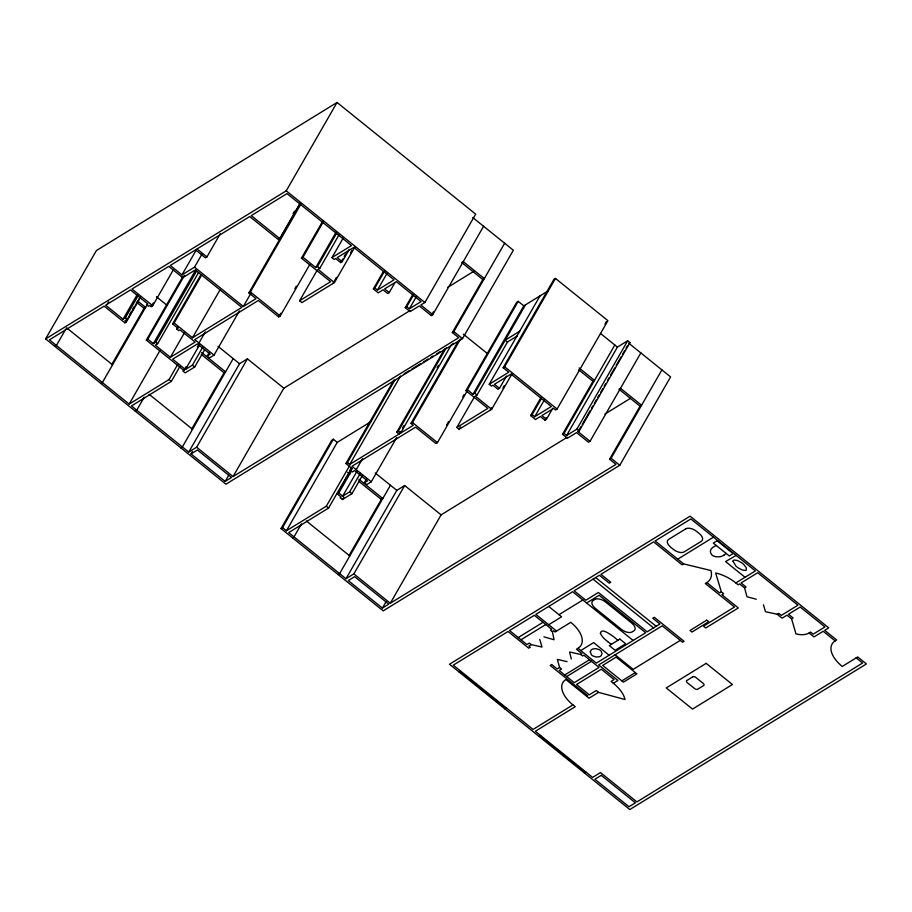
<?xml version="1.0" encoding="UTF-8"?>
<svg xmlns="http://www.w3.org/2000/svg" width="912" height="912" viewBox="0 0 912 912"><rect width="100%" height="100%" fill="white"/><g stroke="black" fill="none" stroke-linecap="round" stroke-linejoin="round"><path stroke-width="1.37" d="M472.724 217.512L513.342 250.23L462.521 338.591L225.937 484.192L45.6 338.922L96.41 250.549L337.041 102.463L475.676 214.149L424.867 302.51L420.82 304.996L432.778 314.629L483.588 226.267M65.892 328.97L56.407 345.466L54.891 346.4M107.183 304.277L108.596 301.815M173.257 269.952L152.703 305.714L151.187 306.649L149.762 305.497L148.496 306.272L146.581 304.722L147.847 303.958L130.462 289.948L105.667 305.201L123.052 319.211L137.165 294.667M123.052 319.211L125.434 317.741L138.145 295.648M177.566 364.743L169.062 379.54L129.173 404.084L49.408 339.834L104.15 306.136L124.876 322.837L126.996 319.154M129.812 314.241L131.225 311.79M132.639 309.328L134.053 306.877M140.505 297.358L126.392 321.902L124.967 320.75L127.361 319.28L140.06 297.198M111.743 364.549L144.073 308.336L145.589 307.401L137.929 301.234M146.969 304.996L102.395 382.516L100.879 383.45M151.187 306.649L153.307 302.944M220.328 233.597L206.91 256.922L205.394 257.857L195.533 249.899L170.27 265.449L181.967 274.877L196.787 249.101M186.037 366.715L183.916 370.397L146.308 340.096L183.004 276.279M146.308 340.096L147.824 339.161L184.52 275.344M181.967 274.877L194.507 267.159L202.27 253.65M147.824 339.161L153.341 343.619L195.692 269.975M153.341 343.619L155.735 342.148L196.661 270.955M178.25 326.644L176.837 329.095L178.752 330.646L180.006 329.87L195.157 342.068L170.362 357.322L155.268 345.158L157.651 343.687L198.588 272.506M176.837 329.095L178.091 328.32L172.619 323.908L200.971 274.592M172.619 323.908L174.135 322.973L201.78 274.888M129.173 404.084L160.227 350.083M144.21 397.233L136.754 410.195L135.238 411.13M170.362 357.322L184.475 332.777M174.135 322.973L192.478 337.759L220.009 289.891M410.047 310.547L283.86 388.204L247.426 358.849L196.616 447.222L188.738 452.067L131.465 405.931L171.353 381.376L179.858 366.59M45.6 338.922L286.231 190.836L337.041 102.463M198.964 342.98L205.314 331.934M197.323 347.073L198.736 344.622M239.434 310.935L214.024 355.121L209.475 357.926L207.184 356.079L210.227 354.209L197.448 343.915L172.653 359.168L185.432 369.463L199.546 344.918M185.432 369.463L192.409 365.176L203.034 346.674M183.916 370.397L182.879 371.036L185.17 372.871L194.689 367.012L204.619 349.752M207.184 356.079L209.315 352.374M293.105 213.579L294.519 211.117M206.91 256.922L197.049 248.965L249.74 216.543L278.206 239.468L279.722 238.545L300.287 202.783M194.507 267.159L243.322 306.478L256.033 298.646L248.885 292.889L299.695 204.516M248.885 292.889L250.401 291.954L301.211 203.581M243.322 306.478L251.085 292.969M191.725 428.982L224.056 372.769L225.572 371.834L201.677 352.591M233.198 358.576L182.377 446.948L180.861 447.883M188.738 452.067L239.548 363.706L247.426 358.849M354.882 247.004L334.419 282.595L301.895 302.613L299.603 300.766L330.611 281.683L301.439 258.176L322.7 221.194M301.439 258.176L302.955 257.252L323.509 221.491M191.03 453.914L197.391 449.992L231.534 477.5L225.173 481.411L191.03 453.914L192.432 451.451M214.024 355.121L194.769 339.606L258.324 300.493L278.696 316.897L280.805 313.215M294.918 288.671L296.332 286.208M278.696 316.897L280.212 315.962L309.852 264.412M302.955 257.252L315.757 267.558L336.22 231.967M315.757 267.558L317.479 266.498L336.631 233.21M299.603 300.766L317.251 270.089M334.419 282.595L318.049 269.405L319.77 268.345L338.911 235.057M349.273 249.386L342.217 261.664L340.7 262.599L335.673 258.552L334.259 259.43L331.968 257.583L343.311 237.861M340.7 262.599L342.809 258.917M344.223 256.466L345.637 254.003M332.903 283.529L336.437 277.396M350.55 252.852L351.952 250.39M225.173 481.411L228.695 475.277M196.616 447.222L233.05 476.566L283.86 388.204M394.896 282.72L389.219 292.581L387.703 293.516L383.12 289.822L378.229 292.832L373.361 288.91L383.245 271.73M373.361 288.91L374.878 287.975L384.761 270.796M374.878 287.975L377.454 290.062L387.338 272.87M432.778 314.629L431.262 315.563L419.303 305.93L410.126 311.585L405.247 307.652L413.045 294.086M405.247 307.652L406.763 306.717L413.854 294.382M640.84 352.933L590.03 441.305L588.514 442.24L576.555 432.607L567.378 438.25L562.499 434.317L564.015 433.382L566.603 435.469L617.413 347.107L627.673 340.792L629.964 342.638L628.881 343.3L670.582 376.895L619.772 465.268L383.188 610.858L281.01 528.561L331.831 440.188L333.347 439.253L337.235 442.388L371.081 421.561M281.01 528.561L282.526 527.626L333.347 439.253M406.763 306.717L409.363 308.803L416.419 296.525M282.526 527.626L286.425 530.761L337.235 442.388M301.462 523.91L294.006 536.872L292.49 537.795M396.686 437.6L371.275 481.787L366.715 484.591L364.424 482.744L367.468 480.875L354.688 470.581L352.465 471.949L350.174 470.113L352.397 468.734L345.91 463.501L393.893 380.053M431.262 315.563L433.394 311.87M345.91 463.501L347.426 462.578L394.714 380.338M347.426 462.578L349.729 464.425L400.539 376.063M286.425 530.761L326.314 506.206L349.706 465.519M350.174 470.113L351.587 467.651M567.287 437.213L441.1 514.87L404.677 485.526L353.856 573.887L345.979 578.732L288.705 532.597L328.594 508.052L351.291 468.597M362.577 475.186L351.941 493.688L342.422 499.548L340.13 497.701L341.168 497.063L337.28 493.928L351.394 469.384M337.28 493.928L338.797 493.004L351.496 470.911M356.204 469.646L362.554 458.599M338.797 493.004L342.684 496.128L356.797 471.584M342.422 499.548L343.835 497.086M342.684 496.128L349.649 491.842L360.286 473.351M364.424 482.744L366.556 479.051M233.05 476.566L458.725 337.679L452.329 332.527L482.813 279.517L484.329 278.582L463.262 261.619L461.746 262.542L482.813 279.517M452.329 332.527L453.834 331.603L504.655 243.23M400.459 431.627L399.046 434.078L396.743 432.22L444.737 348.76M396.743 432.22L398.259 431.285L446.253 347.825M402.58 427.945L403.993 425.482M437.156 367.798L438.569 365.347M398.259 431.285L400.562 433.143L451.372 344.782L453.686 343.357M400.562 433.143L413.284 425.311L410.981 423.464L458.269 341.225M410.981 423.464L412.498 422.53L460.492 339.07M348.977 555.659L381.307 499.434L382.812 498.511L358.918 479.256M390.439 485.252L339.629 573.614L338.113 574.549M345.979 578.732L396.8 490.371L404.677 485.526M512.134 373.681L491.671 409.271L459.146 429.278L456.855 427.443L487.863 408.359L465.884 390.655L516.694 302.282L518.21 301.348L523.819 305.862L548.066 290.939M446.527 425.152L448.636 421.469M462.76 396.925L464.162 394.474M465.884 390.655L467.4 389.72L518.21 301.348M371.275 481.787L352.021 466.271L415.576 427.158L435.936 443.563L437.452 442.628L467.092 391.088M467.4 389.72L472.997 394.235L523.819 305.862M472.997 394.235L474.73 393.175L525.54 304.802M456.855 427.443L474.491 396.754M491.671 409.271L475.289 396.082L477.022 395.01L507.505 341.989L517.161 336.049M459.146 429.278L460.549 426.827M506.513 376.063L499.457 388.33L497.941 389.264L492.925 385.229L491.5 386.095L489.22 384.26L540.029 295.887M489.22 384.26L508.748 372.233L503.139 367.718L553.949 279.357L555.465 278.422L607.894 320.659L557.084 409.021L555.568 409.955L553.584 408.359L541.888 415.564L546.47 419.258L552.854 408.154M503.139 367.718L504.655 366.784L555.465 278.422M490.154 410.195L491.557 407.744M502.854 388.113L504.268 385.651M382.413 608.087L388.774 604.166L354.631 576.669L348.27 580.579L382.413 608.087L385.947 601.954M353.856 573.887L390.29 603.242L441.1 514.87M546.47 419.258L544.954 420.181L540.371 416.488L535.481 419.497L530.613 415.587L541.204 397.176M530.613 415.587L532.129 414.652L541.306 398.692M532.129 414.652L534.706 416.727L544.589 399.547M544.954 420.181L546.368 417.719M604.975 324.045L606.377 321.594M562.499 434.317L592.982 381.296L594.499 380.361L579.154 368.003M564.015 433.382L614.825 345.021M566.603 435.469L576.863 429.153L627.673 340.792M590.03 441.305L578.071 431.672L580.887 426.759M582.301 424.308L590.064 410.81M591.478 408.348L592.891 405.897M594.293 403.446L596.414 399.764M597.827 397.301L599.241 394.85M600.655 392.399L602.764 388.717M604.177 386.255L605.591 383.804M607.711 380.122L609.125 377.671M610.527 375.22L614.768 367.855M616.181 365.393L621.118 356.809M622.531 354.346L624.64 350.664M626.054 348.213L627.467 345.762M578.071 431.672L579.154 431L629.964 342.638M390.29 603.242L615.965 464.356L609.569 459.203L640.053 406.182L641.569 405.247L620.513 388.284L618.997 389.219L640.053 406.182M609.569 459.203L611.086 458.269L661.895 369.907M726.077 553.39L724.151 555.157M124.876 322.837L126.392 321.902M192.478 337.759L241.805 307.401L195.282 269.929L182.742 277.647L168.754 266.384L131.966 289.013L152.703 305.714M331.968 257.583L351.496 245.567L286.995 193.606L251.256 215.608L279.722 238.545M377.454 290.062L394.052 279.847L353.788 247.414L337.189 257.617L342.217 261.664M409.363 308.803L421.059 301.598L396.344 281.683L384.636 288.887L389.219 292.581M447.655 287.394L474.343 270.967M404.153 373.84L408.964 370.876M411.369 369.394L420.991 363.478M423.396 361.996L428.207 359.032M430.612 357.55L433.018 356.079M436.631 353.856L440.234 351.633M519.703 331.238L505.214 340.153L507.505 341.989M349.729 464.425L399.046 434.078M534.706 416.727L551.293 406.513L511.039 374.08L494.441 384.294L499.457 388.33M604.907 414.071L630.386 398.384M458.77 671.745L460.286 670.81M518.233 637.545L543.028 622.292M558.965 614.688L582.871 599.982M521.003 639.791L545.798 624.526M548.716 624.731L561.598 616.808L548.716 606.434M586.61 602.992L599.161 595.274L645.673 632.746L596.357 663.104L578.003 648.318A28.329 15.265 29.9 0 0 570.764 622.315L555.055 631.982L553.63 630.842L552.376 631.617L554.051 639.745L543.894 636.838M539.71 639.415L542.013 647.041L531.229 644.624L528.846 646.095L530.271 647.246L528.755 648.181L508.03 631.48L453.275 665.167L533.053 729.429L572.941 704.885L575.221 706.72L535.333 731.276L592.606 777.412L600.484 772.567L636.918 801.91L862.592 663.024L856.197 657.871M677.753 559.17L713.492 537.168M756.276 599.23L747.031 596.767L744.568 587.944L739.552 583.897L738.127 584.774L735.847 582.928A28.91 15.572 29.9 0 0 715.646 572.964L721.358 591.842L723.649 593.689L721.916 594.749L738.298 607.939L705.774 627.958L703.483 626.111L734.491 607.027L705.307 583.52L706.823 582.586A30.689 16.53 29.9 0 0 710.927 570.536L683.601 563.878L682.085 564.813L653.619 541.876L600.917 574.309L610.789 582.266L609.273 583.19L599.401 575.244L574.138 590.794L585.846 600.221L598.386 592.492L647.189 631.811L659.912 623.99L652.764 618.222L654.28 617.299L684.08 641.307L682.564 642.23L662.203 625.826L598.648 664.939L617.903 680.455L613.343 683.259L611.063 681.424L614.095 679.543L601.316 669.248L576.532 684.513L589.312 694.807L596.277 690.509L598.568 692.356L625.016 699.527A29.492 15.892 29.9 0 0 613.343 683.259M578.003 648.318L576.487 649.253L581.97 653.665L580.716 654.44L569.578 652L571.322 659.023M580.762 650.541L593.666 642.595L609.113 655.249M580.716 654.44L582.631 655.979L583.885 655.215L599.036 667.413L574.241 682.666L559.136 670.502L561.53 669.032L559.603 667.481L557.221 668.952L551.703 664.506L550.187 665.441L587.795 695.742L586.758 696.38M504.758 708.795L506.274 707.86M564.71 674.994L589.505 659.729M566.648 676.579L591.455 661.314M721.358 591.842L719.625 592.903L706.823 582.586M735.847 582.928L755.375 570.912L690.874 518.951L655.135 540.953L683.601 563.878M744.568 587.944L746.084 587.009L741.068 582.962L757.667 572.747L797.932 605.18L781.333 615.395L778.757 613.32L777.241 614.255L765.476 611.724L763.458 604.804M680.272 640.395L633.202 669.362L615.133 654.805M598.568 692.356L589.049 698.216L565.885 679.565A27.577 14.854 29.9 0 0 572.941 704.885M621.859 680.888L635.322 672.6M539.117 736.474L540.634 735.539M791.582 618.86L793.098 617.926L788.515 614.232L800.212 607.027L824.938 626.943L813.23 634.148L810.643 632.062L809.126 632.985A23.188 12.494 29.9 0 1 796.016 633.965L791.582 618.86L786.999 615.167L782.108 618.176L777.241 614.255M584.74 773.228L586.256 772.293M835.141 640.908L836.657 639.973L824.699 630.34L828.734 627.855L690.099 516.169L449.479 664.255L629.816 809.537L866.4 663.936L857.713 656.936L842.255 666.455A27.839 14.991 29.9 0 1 835.141 640.908L823.183 631.275L814.006 636.918L809.126 632.985M736.132 555.408L725.587 561.587L745.07 577.285M716.239 545.467L713.321 547.029A21.329 11.491 29.9 0 0 712.432 547.759C708.35 550.381 710.893 556.343 715.304 556.514M567.082 661.633L557.346 659.399L559.603 667.481M611.405 644.317L607.609 641.638M600.575 333.541L617.413 347.107M578.732 369.816L592.982 381.296M286.231 190.836L424.867 302.51M504.655 366.784L557.084 409.021M463.307 334.157L487.179 353.389M576.863 429.153L579.154 431M453.834 331.603L462.521 338.591M611.086 458.269L619.772 465.268M317.479 266.498L319.77 268.345M474.73 393.175L477.022 395.01M250.401 291.954L280.212 315.962M412.498 422.53L437.452 442.628M595.65 577.547L656.161 626.293M593.039 579.154L653.551 627.901M633.133 640.463L572.622 591.728L535.846 614.357L556.571 631.058M156.419 296.742L167.135 305.372M217.991 346.332L239.548 363.706M375.231 472.997L396.8 490.371M552.376 631.617L550.46 630.067L551.714 629.291L534.329 615.292L509.534 630.545L526.919 644.556L529.313 643.085L531.229 644.624M136.412 302.168L144.073 308.336M201.244 354.392L224.056 372.769M347.632 472.313L349.798 474.069M358.496 481.069L381.307 499.434M192.409 365.176L194.689 367.012M349.649 491.842L351.941 493.688M125.434 317.741L127.361 319.28M155.735 342.148L157.651 343.687M169.062 379.54L171.353 381.376M326.314 506.206L328.594 508.052M66.565 327.796L112.564 364.846M149.089 394.269L192.546 429.278M306.341 520.946L349.786 555.944M459.523 671.278L505.51 708.328M539.881 736.007L585.493 772.76M617.914 640.304L613.867 636.895A21.329 11.491 29.9 0 0 612.237 635.71C609.626 634.011 601.111 627.684 600.495 633.213M607.711 641.535A16.541 8.915 29.9 0 1 600.313 633.179M723.934 554.998A16.541 8.915 29.9 0 1 715.373 556.662M733.031 561.256L735.916 566.044A11.788 6.35 29.9 0 0 738.161 567.857L742.197 569.989L745.378 570.456A3.922 2.109 29.9 0 0 746.404 569.829L746.176 567.538L743.713 564.448A11.788 6.35 29.9 0 0 741.467 562.636L737.443 560.492L734.251 560.036A3.922 2.109 29.9 0 0 733.225 560.663L733.031 561.256M590.281 651.761L591.375 654.691A3.922 2.109 29.9 0 0 592.925 655.945L596.288 657.05L599.617 656.674A11.788 6.35 29.9 0 0 601.099 655.751L602.08 653.482L600.974 650.986A3.922 2.109 29.9 0 0 599.423 649.743L596.049 648.637L592.732 649.002A11.788 6.35 29.9 0 0 591.238 649.925L590.281 651.761M685.87 528.789L668.53 539.459A8.47 4.56 29.9 0 0 670.696 547.223L673.387 549.4A8.47 4.56 29.9 0 0 684.046 551.942L701.374 541.283A8.47 4.56 29.9 0 0 699.208 533.509L696.517 531.343A8.47 4.56 29.9 0 0 685.87 528.789M594.909 599.435L593.119 600.529A8.47 4.56 29.9 0 0 595.285 608.304L621.46 629.394A8.47 4.56 29.9 0 0 632.107 631.936L633.897 630.842A8.47 4.56 29.9 0 0 631.731 623.067L605.557 601.988A8.47 4.56 29.9 0 0 594.909 599.435M717.151 540.736L713.309 543.096L729.235 555.932L733.088 553.573L717.151 540.736M619.864 639.107L609.307 645.605L615.121 650.29L625.666 643.792L619.864 639.107M616.124 657.13L602.65 665.418L623.432 682.153L636.907 673.865L616.124 657.13M706.743 620.171L690.019 630.466L691.98 632.05L708.715 621.756L706.743 620.171M706.173 663.355L666.239 687.933L692.516 709.091L732.439 684.524L706.173 663.355M692.869 676.784L686.782 680.534A2.428 1.311 29.9 0 0 687.397 682.769L694.545 688.526A2.428 1.311 29.9 0 0 697.6 689.255L703.699 685.505A2.428 1.311 29.9 0 0 703.072 683.27L695.936 677.513A2.428 1.311 29.9 0 0 692.869 676.784M601.259 775.337L594.898 779.258L629.041 806.755L635.402 802.845L601.259 775.337"/></g></svg>
